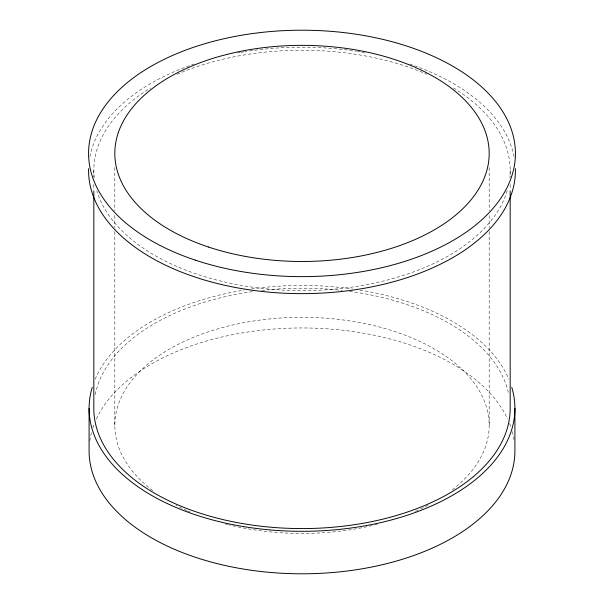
<?xml version="1.0" encoding="UTF-8"?>
<svg xmlns="http://www.w3.org/2000/svg" width="604" height="604" viewBox="0 0 604 604"><rect width="100%" height="100%" fill="white"/><g stroke="black" fill="none" stroke-linecap="round" stroke-linejoin="round"><path stroke-width="0.45" stroke-dasharray="3.02 2.27" d="M510.176 170.419L510.176 177.002M510.176 184.53L510.176 190.169M489.18 167.535L489.18 210.826M489.18 215.53L489.18 227.761M489.18 231.528L489.18 425.382M114.82 167.535L114.82 210.826M114.82 215.53L114.82 227.761M114.82 231.528L114.82 425.382M93.824 170.419L93.824 177.002M93.824 184.53L93.824 190.169M152.752 490.599A187.18 108.063 0 0 1 175.847 345.548A187.18 108.063 0 0 1 428.153 345.548A187.18 108.063 0 0 1 451.248 490.599M428.093 505.246A187.18 108.063 0 0 1 418.965 509.753M418.104 510.146A187.18 108.063 0 0 1 413.763 512.071M377.258 524.325A187.18 108.063 0 0 1 228.554 524.778M227.648 524.551A187.18 108.063 0 0 1 224.945 523.864M190.237 512.071A187.18 108.063 0 0 1 187.618 510.924M186.757 510.531A187.18 108.063 0 0 1 175.907 505.246M453.483 87.973A208.176 120.188 0 0 1 509.784 177.78M507.186 190.705A208.176 120.188 0 0 1 302 290.607A208.176 120.188 0 0 1 96.814 190.705M94.216 177.78A208.176 120.188 0 0 1 150.517 87.973M177.017 74.3A208.176 120.188 0 0 1 426.983 74.3M95.213 394.54A208.176 120.188 0 0 1 254.45 291.37M261.789 290.456A208.176 120.188 0 0 1 342.211 290.456M349.55 291.37A208.176 120.188 0 0 1 508.787 394.54M89.913 156.632A213.423 123.216 0 0 1 194.367 64.016M237.41 52.978A213.423 123.216 0 0 1 240.211 52.473M241.147 52.314A213.423 123.216 0 0 1 243.956 51.846M244.892 51.687A213.423 123.216 0 0 1 246.764 51.393M249.482 50.985A213.423 123.216 0 0 1 356.33 51.257M357.236 51.393A213.423 123.216 0 0 1 360.981 51.997M361.917 52.155A213.423 123.216 0 0 1 364.718 52.639M409.633 64.016A213.423 123.216 0 0 1 514.087 156.632M89.807 440.807A212.91 122.922 0 0 1 91.717 431.626M92.812 427.994A212.91 122.922 0 0 1 94.435 423.495M96.346 419.063A212.91 122.922 0 0 1 302 327.957A212.91 122.922 0 0 1 507.654 419.063M509.565 423.495A212.91 122.922 0 0 1 511.188 427.994M512.283 431.626A212.91 122.922 0 0 1 514.193 440.807M95.168 379.214A212.91 122.922 0 0 1 244.046 290.101M251.43 288.976A212.91 122.922 0 0 1 352.57 288.976M359.954 290.101A212.91 122.922 0 0 1 508.832 379.214"/><path stroke-width="0.91" d="M514.91 408.38L514.91 450.878A212.91 122.922 0 0 1 302 573.8A212.91 122.922 0 0 1 89.09 450.878L89.09 408.38M510.176 191.113L510.176 408.38A208.176 120.188 0 0 1 302 528.576A208.176 120.188 0 0 1 93.824 408.38L93.824 191.113M515.401 168.591A213.423 123.216 0 0 1 302 293.635A213.423 123.216 0 0 1 88.599 168.591M511.762 387.315A212.91 122.922 0 0 1 302 531.309A212.91 122.922 0 0 1 92.238 387.315M208.41 247.006A187.18 108.063 0 0 0 489.18 153.416A187.18 108.063 0 0 0 208.41 59.834A187.18 108.063 0 0 0 208.41 247.006M195.288 260.128A213.423 123.216 0 0 0 515.423 153.416A213.423 123.216 0 0 0 195.288 46.712A213.423 123.216 0 0 0 195.288 260.128"/></g></svg>
